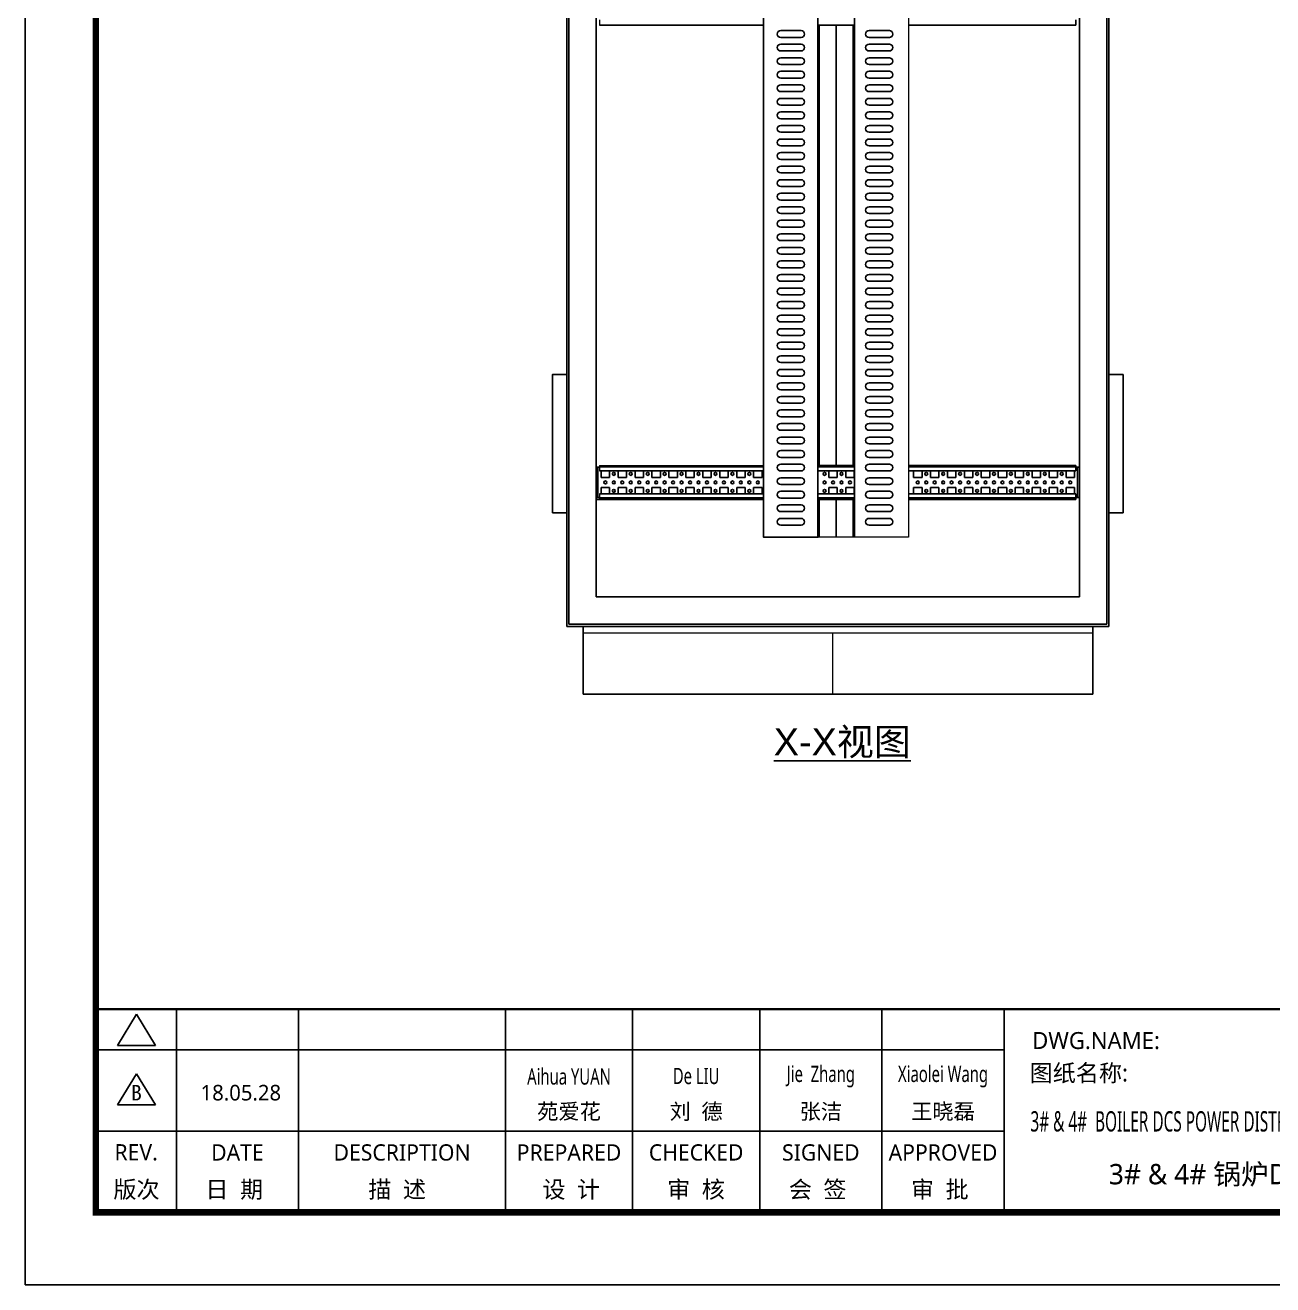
# Model space of a CAD drawing. Extents: x 81437 to 204847, y -54769 to -29444.
# Drawn here: x 86375 to 88216, y -50219 to -48359 of the extents above; entities that cross this region are included whole.
import ezdxf
from ezdxf.enums import TextEntityAlignment as Align

# ---------------------------------------------------------------- set-up
doc = ezdxf.new("R2010")
doc.units = 0
doc.header["$LTSCALE"] = 100
doc.header["$MEASUREMENT"] = 0
for name, color, linetype in [('CLOUD_LAYER', 6, 'Continuous'), ('PANEL', 7, 'Continuous'), ('t', 1, 'Continuous'), ('TEXT', 7, 'Continuous')]:
    doc.layers.add(name, color=color, linetype=linetype)
doc.layers.add('细实线', color=7, linetype='Continuous', lineweight=20)
doc.styles.add('HZ', font='arial.ttf', dxfattribs={"width": 0.7})
doc.styles.get("Standard").update_dxf_attribs({"font": ''})
doc.styles.add('微软雅黑', font='')
doc.styles.get('Standard').set_extended_font_data('SimSun')
doc.styles.get('微软雅黑').set_extended_font_data('Microsoft YaHei')

# ---------------------------------------------------------------- blocks, each defined once
blk = doc.blocks.new('图框')
at = {"color": 7}
for p, q in [((-6.2, -2970.4), (1334, -2970.4)), ((-6.2, -3090.4), (1334, -3090.4))]:
    blk.add_line(p, q, dxfattribs=at)
at = {"color": 7, "const_width": 3}
blk.add_lwpolyline([(4109.5, -2910.4), (-6.2, -2910.4)], dxfattribs=at)
at = {"layer": 't', "color": 7}
for p, q in [((25.8, -2963.9), (53.7, -2918)), ((81.7, -2963.9), (53.7, -2918)), ((25.8, -2963.9), (81.7, -2963.9)), ((25.8, -3051.8), (53.7, -3006)), ((81.7, -3051.8), (53.7, -3006)), ((25.8, -3051.8), (81.7, -3051.8))]:
    blk.add_line(p, q, dxfattribs=at)
at = {"layer": 't', "color": 7, "const_width": 9.62}
blk.add_lwpolyline([(4109.5, -3210.4), (4109.5, -58.9), (-6.2, -58.9), (-6.2, -3210.4)], close=True, dxfattribs=at)
at = {"layer": 't', "color": 7, "const_width": 2.4}
for points in [[(112.6, -2911.6), (112.6, -3210.4)], [(292.9, -2911.6), (292.9, -3210.4)], [(598.2, -2911.6), (598.2, -3215.3)], [(785.8, -2911.6), (785.8, -3215.3)], [(973.4, -2911.6), (973.4, -3215.3)], [(1153.7, -2911.6), (1153.7, -3215.3)], [(1334, -2911.6), (1334, -3215.3)]]:
    blk.add_lwpolyline(points, dxfattribs=at)
at = {"color": 7, "style": '微软雅黑', "flags": 8}
for tag, p, height in [('DWG.NAME:', (1375.5, -2969.2), 25), ('DWG.NO.:', (3122, -3089.3), 24), ('图纸编号', (3309.2, -3111.3), 24), ('FILENO.:', (3122.5, -3165), 24), ('文档号', (3311.6, -3183), 24)]:
    blk.add_attdef(tag, p, '', height=height, dxfattribs=at)
at = {"color": 7, "style": '微软雅黑', "width": 0.8, "flags": 8}
for tag, p, height in [('PROJECTNAME:', (3119.3, -2971.7), 24), ('PROJECT_NAME', (3324.7, -2969.2), 25)]:
    blk.add_attdef(tag, p, '', height=height, dxfattribs=at)
at = {"color": 7, "style": '微软雅黑', "flags": 8}
for tag, p in [('图纸名称:', (1371.6, -3024.8)), ('项目名称', (3272.9, -3045.6))]:
    blk.add_attdef(tag, text='', height=25, dxfattribs=at).set_placement(p, align=Align.BOTTOM_LEFT)
for tag, height, width, p in [('RENLIU', 24, 0.7, (692, -3009.2)), ('SHUFENWANG', 24, 0.7, (879.6, -3009.2)), ('FANGHOU', 24, 0.7, (1063.6, -3009.2)), ('DANDANLI', 24, 0.7, (1243.9, -3009.2)), ('#10STATIONONTROLCABINETCOVER', 30, 0.6, (1771.7, -3076)), ('HANGZHOUHOLLYSYSAUTOMATIONCO.,LTD.', 24, 0.7, (2763.9, -3104.6))]:
    blk.add_attdef(tag, text='', height=height, dxfattribs=dict(at, width=width)).set_placement(p, align=Align.MIDDLE)
at = {"color": 7, "flags": 8}
blk.add_attdef('A', text='', height=23, dxfattribs=at).set_placement((53.7, -3033.7), align=Align.MIDDLE)
at = {"color": 7, "style": '微软雅黑', "flags": 8}
for tag, height, p in [('设计时间', 23, (207.7, -3033.7)), ('刘仁', 23, (692, -3061.1)), ('王姝芬', 23, (879.6, -3061.1)), ('侯方', 23, (1063.6, -3061.1)), ('李丹丹', 23, (1243.9, -3061.1)), ('PAGEXOFX', 24, (3947.6, -3097.9)), ('REV.', 24, (53.2, -3121.9)), ('DATE', 24, (202.7, -3121.9)), ('DESCRIPTION', 24, (445.6, -3121.9)), ('PREPARED', 24, (692, -3121.9)), ('CHECKED', 24, (879.6, -3121.9)), ('SIGNED', 24, (1063.6, -3121.9)), ('APPROVED', 24, (1243.9, -3121.9)), ('图纸名称', 30, (1771.7, -3153.6)), ('第几页共几页', 24, (3947.6, -3172.9))]:
    blk.add_attdef(tag, text='', height=height, dxfattribs=at).set_placement(p, align=Align.MIDDLE)
at = {"layer": 't', "color": 7, "style": '微软雅黑'}
for s, p in [('版次', (53.7, -3176.5)), ('日  期', (198, -3176.5)), ('描  述', (438.3, -3176.5)), ('设  计', (695.3, -3176.5)), ('审  核', (879.4, -3176.5)), ('会  签', (1058.9, -3176.5)), ('审  批', (1239.1, -3176.5))]:
    blk.add_text(s, height=25, dxfattribs=at).set_placement(p, align=Align.MIDDLE_CENTER)

msp = doc.modelspace()

# ---------------------------------------------------------------- linework, layer by layer
at = {"color": 7, "linetype": 'Continuous'}
for p, q in [((87598.4, -49115.2), (87598.4, -47370.2)), ((87464.4, -48359.2), (87222.3, -48359.2)), ((87544.4, -48359.2), (87598.4, -48359.2)), ((87546.4, -49009.2), (87546.4, -48359.2)), ((87571.4, -49009.2), (87571.4, -48359.2)), ((87596.4, -48359.2), (87596.4, -49009.2)), ((87678.4, -48359.2), (87746.3, -48359.2)), ((87746.3, -48359.2), (87925.3, -48359.2)), ((87925.3, -48359.2), (87925.3, -48351.2)), ((87519.6, -48367.3), (87489.6, -48367.3)), ((87489.6, -48377.3), (87519.6, -48377.3)), ((87544.4, -49068.2), (87544.4, -48368.2)), ((87619.9, -48367.3), (87649.9, -48367.3)), ((87649.9, -48377.3), (87619.9, -48377.3)), ((87519.6, -48387.3), (87489.6, -48387.3)), ((87489.6, -48397.3), (87519.6, -48397.3)), ((87619.9, -48387.3), (87649.9, -48387.3)), ((87649.9, -48397.3), (87619.9, -48397.3)), ((87519.6, -48407.3), (87489.6, -48407.3)), ((87489.6, -48417.3), (87519.6, -48417.3)), ((87571.4, -49009.2), (87571.4, -48415.2)), ((87619.9, -48407.3), (87649.9, -48407.3)), ((87649.9, -48417.3), (87619.9, -48417.3)), ((87519.6, -48427.3), (87489.6, -48427.3)), ((87489.6, -48437.3), (87519.6, -48437.3)), ((87619.9, -48427.3), (87649.9, -48427.3)), ((87649.9, -48437.3), (87619.9, -48437.3)), ((87519.6, -48447.3), (87489.6, -48447.3)), ((87489.6, -48457.3), (87519.6, -48457.3)), ((87619.9, -48447.3), (87649.9, -48447.3)), ((87649.9, -48457.3), (87619.9, -48457.3)), ((87519.6, -48467.3), (87489.6, -48467.3)), ((87619.9, -48467.3), (87649.9, -48467.3)), ((87489.6, -48477.3), (87519.6, -48477.3)), ((87519.6, -48487.3), (87489.6, -48487.3)), ((87649.9, -48477.3), (87619.9, -48477.3)), ((87619.9, -48487.3), (87649.9, -48487.3)), ((87489.6, -48497.3), (87519.6, -48497.3)), ((87519.6, -48507.3), (87489.6, -48507.3)), ((87649.9, -48497.3), (87619.9, -48497.3)), ((87619.9, -48507.3), (87649.9, -48507.3)), ((87489.6, -48517.3), (87519.6, -48517.3)), ((87519.6, -48527.3), (87489.6, -48527.3)), ((87649.9, -48517.3), (87619.9, -48517.3)), ((87619.9, -48527.3), (87649.9, -48527.3)), ((87489.6, -48537.3), (87519.6, -48537.3)), ((87519.6, -48547.3), (87489.6, -48547.3)), ((87649.9, -48537.3), (87619.9, -48537.3)), ((87619.9, -48547.3), (87649.9, -48547.3)), ((87489.6, -48557.3), (87519.6, -48557.3)), ((87519.6, -48567.3), (87489.6, -48567.3)), ((87649.9, -48557.3), (87619.9, -48557.3)), ((87619.9, -48567.3), (87649.9, -48567.3)), ((87489.6, -48577.3), (87519.6, -48577.3)), ((87519.6, -48587.3), (87489.6, -48587.3)), ((87649.9, -48577.3), (87619.9, -48577.3)), ((87619.9, -48587.3), (87649.9, -48587.3)), ((87489.6, -48597.3), (87519.6, -48597.3)), ((87649.9, -48597.3), (87619.9, -48597.3)), ((87519.6, -48607.3), (87489.6, -48607.3)), ((87489.6, -48617.3), (87519.6, -48617.3)), ((87619.9, -48607.3), (87649.9, -48607.3)), ((87649.9, -48617.3), (87619.9, -48617.3)), ((87519.6, -48627.3), (87489.6, -48627.3)), ((87489.6, -48637.3), (87519.6, -48637.3)), ((87619.9, -48627.3), (87649.9, -48627.3)), ((87649.9, -48637.3), (87619.9, -48637.3)), ((87519.6, -48647.3), (87489.6, -48647.3)), ((87489.6, -48657.3), (87519.6, -48657.3)), ((87619.9, -48647.3), (87649.9, -48647.3)), ((87649.9, -48657.3), (87619.9, -48657.3)), ((87519.6, -48667.3), (87489.6, -48667.3)), ((87489.6, -48677.3), (87519.6, -48677.3)), ((87619.9, -48667.3), (87649.9, -48667.3)), ((87649.9, -48677.3), (87619.9, -48677.3)), ((87519.6, -48687.3), (87489.6, -48687.3)), ((87489.6, -48697.3), (87519.6, -48697.3)), ((87619.9, -48687.3), (87649.9, -48687.3)), ((87649.9, -48697.3), (87619.9, -48697.3)), ((87519.6, -48707.3), (87489.6, -48707.3)), ((87489.6, -48717.3), (87519.6, -48717.3)), ((87619.9, -48707.3), (87649.9, -48707.3)), ((87649.9, -48717.3), (87619.9, -48717.3)), ((87519.6, -48727.3), (87489.6, -48727.3)), ((87619.9, -48727.3), (87649.9, -48727.3)), ((87489.6, -48737.3), (87519.6, -48737.3)), ((87519.6, -48747.3), (87489.6, -48747.3)), ((87649.9, -48737.3), (87619.9, -48737.3)), ((87619.9, -48747.3), (87649.9, -48747.3)), ((87489.6, -48757.3), (87519.6, -48757.3)), ((87519.6, -48767.3), (87489.6, -48767.3)), ((87649.9, -48757.3), (87619.9, -48757.3)), ((87619.9, -48767.3), (87649.9, -48767.3)), ((87489.6, -48777.3), (87519.6, -48777.3)), ((87519.6, -48787.3), (87489.6, -48787.3)), ((87649.9, -48777.3), (87619.9, -48777.3)), ((87619.9, -48787.3), (87649.9, -48787.3)), ((87489.6, -48797.3), (87519.6, -48797.3)), ((87519.6, -48807.3), (87489.6, -48807.3)), ((87649.9, -48797.3), (87619.9, -48797.3)), ((87619.9, -48807.3), (87649.9, -48807.3)), ((87489.6, -48817.3), (87519.6, -48817.3)), ((87519.6, -48827.3), (87489.6, -48827.3)), ((87649.9, -48817.3), (87619.9, -48817.3)), ((87619.9, -48827.3), (87649.9, -48827.3)), ((87489.6, -48837.3), (87519.6, -48837.3)), ((87519.6, -48847.3), (87489.6, -48847.3)), ((87649.9, -48837.3), (87619.9, -48837.3)), ((87619.9, -48847.3), (87649.9, -48847.3)), ((87489.6, -48857.3), (87519.6, -48857.3)), ((87649.9, -48857.3), (87619.9, -48857.3)), ((87519.6, -48867.3), (87489.6, -48867.3)), ((87489.6, -48877.3), (87519.6, -48877.3)), ((87619.9, -48867.3), (87649.9, -48867.3)), ((87649.9, -48877.3), (87619.9, -48877.3)), ((87519.6, -48887.3), (87489.6, -48887.3)), ((87489.6, -48897.3), (87519.6, -48897.3)), ((87619.9, -48887.3), (87649.9, -48887.3)), ((87649.9, -48897.3), (87619.9, -48897.3)), ((87519.6, -48907.3), (87489.6, -48907.3)), ((87489.6, -48917.3), (87519.6, -48917.3)), ((87619.9, -48907.3), (87649.9, -48907.3)), ((87649.9, -48917.3), (87619.9, -48917.3)), ((87519.6, -48927.3), (87489.6, -48927.3)), ((87489.6, -48937.3), (87519.6, -48937.3)), ((87619.9, -48927.3), (87649.9, -48927.3)), ((87649.9, -48937.3), (87619.9, -48937.3)), ((87519.6, -48947.3), (87489.6, -48947.3)), ((87489.6, -48957.3), (87519.6, -48957.3)), ((87619.9, -48947.3), (87649.9, -48947.3)), ((87649.9, -48957.3), (87619.9, -48957.3)), ((87519.6, -48967.3), (87489.6, -48967.3)), ((87489.6, -48977.3), (87519.6, -48977.3)), ((87619.9, -48967.3), (87649.9, -48967.3)), ((87649.9, -48977.3), (87619.9, -48977.3)), ((87519.6, -48987.3), (87489.6, -48987.3)), ((87619.9, -48987.3), (87649.9, -48987.3)), ((87217.3, -49011.7), (87222.3, -49011.7)), ((87219.8, -49056.7), (87219.8, -49011.7)), ((87464.4, -49011.2), (87222.3, -49011.2)), ((87489.6, -48997.3), (87519.6, -48997.3)), ((87519.6, -49007.3), (87489.6, -49007.3)), ((87544.4, -49009.2), (87598.4, -49009.2)), ((87544.4, -49011.2), (87598.4, -49011.2)), ((87649.9, -48997.3), (87619.9, -48997.3)), ((87619.9, -49007.3), (87649.9, -49007.3)), ((87678.4, -49009.2), (87746.3, -49009.2)), ((87678.4, -49011.2), (87746.3, -49011.2)), ((87746.3, -49009.2), (87925.3, -49009.2)), ((87746.3, -49011.2), (87925.3, -49011.2)), ((87925.3, -49017.2), (87925.3, -49009.2)), ((87930.3, -49011.7), (87925.3, -49011.7)), ((87927.8, -49056.7), (87927.8, -49011.7)), ((87222.3, -49017.2), (87464.4, -49017.2)), ((87224.6, -49027), (87224.6, -49017.2)), ((87237.1, -49027), (87224.6, -49027)), ((87237.1, -49017.2), (87237.1, -49027)), ((87249.6, -49027), (87249.6, -49017.2)), ((87262.1, -49027), (87249.6, -49027)), ((87262.1, -49017.2), (87262.1, -49027)), ((87274.6, -49027), (87274.6, -49017.2)), ((87287.1, -49027), (87274.6, -49027)), ((87287.1, -49017.2), (87287.1, -49027)), ((87299.6, -49027), (87299.6, -49017.2)), ((87312.1, -49027), (87299.6, -49027)), ((87312.1, -49017.2), (87312.1, -49027)), ((87324.6, -49027), (87324.6, -49017.2)), ((87337.1, -49027), (87324.6, -49027)), ((87337.1, -49017.2), (87337.1, -49027)), ((87349.6, -49027), (87349.6, -49017.2)), ((87362.1, -49027), (87349.6, -49027)), ((87362.1, -49017.2), (87362.1, -49027)), ((87374.6, -49027), (87374.6, -49017.2)), ((87387.1, -49027), (87374.6, -49027)), ((87387.1, -49017.2), (87387.1, -49027)), ((87399.6, -49027), (87399.6, -49017.2)), ((87412.1, -49027), (87399.6, -49027)), ((87412.1, -49017.2), (87412.1, -49027)), ((87424.6, -49027), (87424.6, -49017.2)), ((87437.1, -49027), (87424.6, -49027)), ((87437.1, -49017.2), (87437.1, -49027)), ((87449.6, -49027), (87449.6, -49017.2)), ((87462.1, -49027), (87449.6, -49027)), ((87462.1, -49017.2), (87462.1, -49027)), ((87489.6, -49017.3), (87519.6, -49017.3)), ((87519.6, -49027.3), (87489.6, -49027.3)), ((87598.4, -49017.2), (87544.4, -49017.2)), ((87560.6, -49017.2), (87560.6, -49027)), ((87560.6, -49027), (87573.1, -49027)), ((87573.1, -49027), (87573.1, -49017.2)), ((87585.6, -49017.2), (87585.6, -49027)), ((87585.6, -49027), (87598.1, -49027)), ((87598.1, -49027), (87598.1, -49017.2)), ((87649.9, -49017.3), (87619.9, -49017.3)), ((87619.9, -49027.3), (87649.9, -49027.3)), ((87746.3, -49017.2), (87678.4, -49017.2)), ((87685.6, -49017.2), (87685.6, -49027)), ((87685.6, -49027), (87698.1, -49027)), ((87698.1, -49027), (87698.1, -49017.2)), ((87710.6, -49017.2), (87710.6, -49027)), ((87710.6, -49027), (87723.1, -49027)), ((87723.1, -49027), (87723.1, -49017.2)), ((87735.6, -49017.2), (87735.6, -49027)), ((87735.6, -49027), (87748.1, -49027)), ((87925.3, -49017.2), (87746.3, -49017.2)), ((87748.1, -49027), (87748.1, -49017.2)), ((87756.3, -49033.5), (87756.3, -49035)), ((87760.6, -49017.2), (87760.6, -49027)), ((87760.6, -49027), (87773.1, -49027)), ((87773.1, -49027), (87773.1, -49017.2)), ((87785.6, -49017.2), (87785.6, -49027)), ((87785.6, -49027), (87798.1, -49027)), ((87798.1, -49027), (87798.1, -49017.2)), ((87810.6, -49017.2), (87810.6, -49027)), ((87810.6, -49027), (87823.1, -49027)), ((87823.1, -49027), (87823.1, -49017.2)), ((87835.6, -49017.2), (87835.6, -49027)), ((87835.6, -49027), (87848.1, -49027)), ((87848.1, -49027), (87848.1, -49017.2)), ((87860.6, -49017.2), (87860.6, -49027)), ((87860.6, -49027), (87873.1, -49027)), ((87873.1, -49027), (87873.1, -49017.2)), ((87885.6, -49017.2), (87885.6, -49027)), ((87885.6, -49027), (87898.1, -49027)), ((87898.1, -49027), (87898.1, -49017.2)), ((87910.6, -49017.2), (87910.6, -49027)), ((87910.6, -49027), (87923.1, -49027)), ((87923.1, -49027), (87923.1, -49017.2)), ((87222.3, -49051.2), (87464.4, -49051.2)), ((87224.6, -49041.5), (87237.1, -49041.5)), ((87224.6, -49051.2), (87224.6, -49041.5)), ((87237.1, -49041.5), (87237.1, -49051.2)), ((87249.6, -49041.5), (87262.1, -49041.5)), ((87249.6, -49051.2), (87249.6, -49041.5)), ((87262.1, -49041.5), (87262.1, -49051.2)), ((87274.6, -49041.5), (87287.1, -49041.5)), ((87274.6, -49051.2), (87274.6, -49041.5)), ((87287.1, -49041.5), (87287.1, -49051.2)), ((87299.6, -49041.5), (87312.1, -49041.5)), ((87299.6, -49051.2), (87299.6, -49041.5)), ((87312.1, -49041.5), (87312.1, -49051.2)), ((87324.6, -49041.5), (87337.1, -49041.5)), ((87324.6, -49051.2), (87324.6, -49041.5)), ((87337.1, -49041.5), (87337.1, -49051.2)), ((87349.6, -49041.5), (87362.1, -49041.5)), ((87349.6, -49051.2), (87349.6, -49041.5)), ((87362.1, -49041.5), (87362.1, -49051.2)), ((87374.6, -49041.5), (87387.1, -49041.5)), ((87374.6, -49051.2), (87374.6, -49041.5)), ((87387.1, -49041.5), (87387.1, -49051.2)), ((87399.6, -49041.5), (87412.1, -49041.5)), ((87399.6, -49051.2), (87399.6, -49041.5)), ((87412.1, -49041.5), (87412.1, -49051.2)), ((87424.6, -49041.5), (87437.1, -49041.5)), ((87424.6, -49051.2), (87424.6, -49041.5)), ((87437.1, -49041.5), (87437.1, -49051.2)), ((87449.6, -49041.5), (87462.1, -49041.5)), ((87449.6, -49051.2), (87449.6, -49041.5)), ((87462.1, -49041.5), (87462.1, -49051.2)), ((87489.6, -49037.3), (87519.6, -49037.3)), ((87519.6, -49047.3), (87489.6, -49047.3)), ((87598.4, -49051.2), (87544.4, -49051.2)), ((87573.1, -49041.5), (87560.6, -49041.5)), ((87560.6, -49041.5), (87560.6, -49051.2)), ((87573.1, -49051.2), (87573.1, -49041.5)), ((87598.1, -49041.5), (87585.6, -49041.5)), ((87585.6, -49041.5), (87585.6, -49051.2)), ((87598.1, -49051.2), (87598.1, -49041.5)), ((87649.9, -49037.3), (87619.9, -49037.3)), ((87619.9, -49047.3), (87649.9, -49047.3)), ((87746.3, -49051.2), (87678.4, -49051.2)), ((87698.1, -49041.5), (87685.6, -49041.5)), ((87685.6, -49041.5), (87685.6, -49051.2)), ((87698.1, -49051.2), (87698.1, -49041.5)), ((87723.1, -49041.5), (87710.6, -49041.5)), ((87710.6, -49041.5), (87710.6, -49051.2)), ((87723.1, -49051.2), (87723.1, -49041.5)), ((87748.1, -49041.5), (87735.6, -49041.5)), ((87735.6, -49041.5), (87735.6, -49051.2)), ((87925.3, -49051.2), (87746.3, -49051.2)), ((87748.1, -49051.2), (87748.1, -49041.5)), ((87753.5, -49036.2), (87755.1, -49036.2)), ((87773.1, -49041.5), (87760.6, -49041.5)), ((87760.6, -49041.5), (87760.6, -49051.2)), ((87773.1, -49051.2), (87773.1, -49041.5)), ((87798.1, -49041.5), (87785.6, -49041.5)), ((87785.6, -49041.5), (87785.6, -49051.2)), ((87798.1, -49051.2), (87798.1, -49041.5)), ((87823.1, -49041.5), (87810.6, -49041.5)), ((87810.6, -49041.5), (87810.6, -49051.2)), ((87823.1, -49051.2), (87823.1, -49041.5)), ((87848.1, -49041.5), (87835.6, -49041.5)), ((87835.6, -49041.5), (87835.6, -49051.2)), ((87848.1, -49051.2), (87848.1, -49041.5)), ((87873.1, -49041.5), (87860.6, -49041.5)), ((87860.6, -49041.5), (87860.6, -49051.2)), ((87873.1, -49051.2), (87873.1, -49041.5)), ((87898.1, -49041.5), (87885.6, -49041.5)), ((87885.6, -49041.5), (87885.6, -49051.2)), ((87898.1, -49051.2), (87898.1, -49041.5)), ((87923.1, -49041.5), (87910.6, -49041.5)), ((87910.6, -49041.5), (87910.6, -49051.2)), ((87923.1, -49051.2), (87923.1, -49041.5)), ((87925.3, -49059.2), (87925.3, -49051.2)), ((87222.3, -49056.7), (87217.3, -49056.7)), ((87217.3, -49059.2), (87464.4, -49059.2)), ((87464.4, -49057.2), (87222.3, -49057.2)), ((87464.4, -49059.2), (87222.3, -49059.2)), ((87489.6, -49057.3), (87519.6, -49057.3)), ((87519.6, -49067.3), (87489.6, -49067.3)), ((87544.4, -49057.2), (87598.4, -49057.2)), ((87544.4, -49059.2), (87598.4, -49059.2)), ((87546.4, -49115.2), (87546.4, -49059.3)), ((87571.4, -49115.2), (87571.4, -49059.2)), ((87596.4, -49059.4), (87596.4, -49115.2)), ((87649.9, -49057.3), (87619.9, -49057.3)), ((87619.9, -49067.3), (87649.9, -49067.3)), ((87678.4, -49057.2), (87746.3, -49057.2)), ((87678.4, -49059.2), (87746.3, -49059.2)), ((87746.3, -49057.2), (87925.3, -49057.2)), ((87746.3, -49059.2), (87925.3, -49059.2)), ((87925.3, -49056.7), (87930.3, -49056.7)), ((87489.6, -49077.3), (87519.6, -49077.3)), ((87519.6, -49087.3), (87489.6, -49087.3)), ((87649.9, -49077.3), (87619.9, -49077.3)), ((87619.9, -49087.3), (87649.9, -49087.3)), ((87489.6, -49097.3), (87519.6, -49097.3)), ((87649.9, -49097.3), (87619.9, -49097.3))]:
    msp.add_line(p, q, dxfattribs=at)
msp.add_line((87930.3, -49030.2), (87930.3, -48854.7))
at = {"color": 7}
msp.add_line((87198.3, -49346.7), (87950.3, -49346.7), dxfattribs=at)
at = {"color": 1}
msp.add_lwpolyline([(86374.7, -46788.4), (90703, -46788.4), (90703, -50218.7), (86374.7, -50218.7)], close=True, dxfattribs=at)
at = {"color": 7}
msp.add_lwpolyline([(87464.4, -47315.2), (87544.4, -47315.2), (87544.4, -49115.2), (87464.4, -49115.2)], close=True, dxfattribs=at)
at = {"color": 7, "linetype": 'Continuous'}
for centre in [(87230.8, -49034.2), (87243.3, -49021.7), (87243.3, -49021.7), (87243.3, -49034.2), (87243.3, -49034.2), (87255.8, -49034.2), (87268.3, -49021.7), (87268.3, -49021.7), (87268.3, -49034.2), (87268.3, -49034.2), (87280.8, -49034.2), (87293.3, -49021.7), (87293.3, -49021.7), (87293.3, -49034.2), (87293.3, -49034.2), (87305.8, -49034.2), (87318.3, -49021.7), (87318.3, -49021.7), (87318.3, -49034.2), (87318.3, -49034.2), (87330.8, -49034.2), (87343.3, -49021.7), (87343.3, -49021.7), (87343.3, -49034.2), (87343.3, -49034.2), (87355.8, -49034.2), (87368.3, -49021.7), (87368.3, -49021.7), (87368.3, -49034.2), (87368.3, -49034.2), (87380.8, -49034.2), (87393.3, -49021.7), (87393.3, -49021.7), (87393.3, -49034.2), (87393.3, -49034.2), (87405.8, -49034.2), (87418.3, -49021.7), (87418.3, -49021.7), (87418.3, -49034.2), (87418.3, -49034.2), (87430.8, -49034.2), (87443.3, -49021.7), (87443.3, -49021.7), (87443.3, -49034.2), (87443.3, -49034.2), (87455.8, -49034.2), (87554.3, -49021.7), (87554.3, -49034.2), (87566.8, -49034.2), (87579.3, -49021.7), (87579.3, -49034.2), (87591.8, -49034.2), (87691.8, -49034.2), (87704.3, -49021.7), (87704.3, -49021.7), (87704.3, -49034.2), (87704.3, -49034.2), (87716.8, -49034.2), (87729.3, -49021.7), (87729.3, -49021.7), (87729.3, -49034.2), (87729.3, -49034.2), (87741.8, -49034.2), (87754.3, -49021.7), (87754.3, -49034.2), (87766.8, -49034.2), (87779.3, -49021.7), (87779.3, -49034.2), (87791.8, -49034.2), (87804.3, -49021.7), (87804.3, -49034.2), (87816.8, -49034.2), (87829.3, -49021.7), (87829.3, -49034.2), (87841.8, -49034.2), (87854.3, -49021.7), (87854.3, -49034.2), (87866.8, -49034.2), (87879.3, -49021.7), (87879.3, -49034.2), (87891.8, -49034.2), (87904.3, -49021.7), (87904.3, -49034.2), (87916.8, -49034.2), (87243.3, -49046.7), (87243.3, -49046.7), (87268.3, -49046.7), (87268.3, -49046.7), (87293.3, -49046.7), (87293.3, -49046.7), (87318.3, -49046.7), (87318.3, -49046.7), (87343.3, -49046.7), (87343.3, -49046.7), (87368.3, -49046.7), (87368.3, -49046.7), (87393.3, -49046.7), (87393.3, -49046.7), (87418.3, -49046.7), (87418.3, -49046.7), (87443.3, -49046.7), (87443.3, -49046.7), (87554.3, -49046.7), (87579.3, -49046.7), (87704.3, -49046.7), (87704.3, -49046.7), (87729.3, -49046.7), (87729.3, -49046.7), (87754.3, -49046.7), (87779.3, -49046.7), (87804.3, -49046.7), (87829.3, -49046.7), (87854.3, -49046.7), (87879.3, -49046.7), (87904.3, -49046.7)]:
    msp.add_circle(centre, 2.15, dxfattribs=at)
for centre, radius, start, end in [((87489.6, -48372.3), 5, 90, 270), ((87519.6, -48372.3), 5, 270, 90), ((87619.9, -48372.3), 5, 90, 270), ((87649.9, -48372.3), 5, 270, 90), ((87489.6, -48392.3), 5, 90, 270), ((87519.6, -48392.3), 5, 270, 90), ((87619.9, -48392.3), 5, 90, 270), ((87649.9, -48392.3), 5, 270, 90), ((87489.6, -48412.3), 5, 90, 270), ((87519.6, -48412.3), 5, 270, 90), ((87619.9, -48412.3), 5, 90, 270), ((87649.9, -48412.3), 5, 270, 90), ((87489.6, -48432.3), 5, 90, 270), ((87519.6, -48432.3), 5, 270, 90), ((87619.9, -48432.3), 5, 90, 270), ((87649.9, -48432.3), 5, 270, 90), ((87489.6, -48452.3), 5, 90, 270), ((87519.6, -48452.3), 5, 270, 90), ((87619.9, -48452.3), 5, 90, 270), ((87649.9, -48452.3), 5, 270, 90), ((87489.6, -48472.3), 5, 90, 270), ((87519.6, -48472.3), 5, 270, 90), ((87619.9, -48472.3), 5, 90, 270), ((87649.9, -48472.3), 5, 270, 90), ((87489.6, -48492.3), 5, 90, 270), ((87519.6, -48492.3), 5, 270, 90), ((87619.9, -48492.3), 5, 90, 270), ((87649.9, -48492.3), 5, 270, 90), ((87489.6, -48512.3), 5, 90, 270), ((87519.6, -48512.3), 5, 270, 90), ((87619.9, -48512.3), 5, 90, 270), ((87649.9, -48512.3), 5, 270, 90), ((87489.6, -48532.3), 5, 90, 270), ((87519.6, -48532.3), 5, 270, 90), ((87619.9, -48532.3), 5, 90, 270), ((87649.9, -48532.3), 5, 270, 90), ((87489.6, -48552.3), 5, 90, 270), ((87519.6, -48552.3), 5, 270, 90), ((87619.9, -48552.3), 5, 90, 270), ((87649.9, -48552.3), 5, 270, 90), ((87489.6, -48572.3), 5, 90, 270), ((87519.6, -48572.3), 5, 270, 90), ((87619.9, -48572.3), 5, 90, 270), ((87649.9, -48572.3), 5, 270, 90), ((87489.6, -48592.3), 5, 90, 270), ((87519.6, -48592.3), 5, 270, 90), ((87619.9, -48592.3), 5, 90, 270), ((87649.9, -48592.3), 5, 270, 90), ((87489.6, -48612.3), 5, 90, 270), ((87519.6, -48612.3), 5, 270, 90), ((87619.9, -48612.3), 5, 90, 270), ((87649.9, -48612.3), 5, 270, 90), ((87489.6, -48632.3), 5, 90, 270), ((87519.6, -48632.3), 5, 270, 90), ((87619.9, -48632.3), 5, 90, 270), ((87649.9, -48632.3), 5, 270, 90), ((87489.6, -48652.3), 5, 90, 270), ((87519.6, -48652.3), 5, 270, 90), ((87619.9, -48652.3), 5, 90, 270), ((87649.9, -48652.3), 5, 270, 90), ((87489.6, -48672.3), 5, 90, 270), ((87519.6, -48672.3), 5, 270, 90), ((87619.9, -48672.3), 5, 90, 270), ((87649.9, -48672.3), 5, 270, 90), ((87489.6, -48692.3), 5, 90, 270), ((87519.6, -48692.3), 5, 270, 90), ((87619.9, -48692.3), 5, 90, 270), ((87649.9, -48692.3), 5, 270, 90), ((87489.6, -48712.3), 5, 90, 270), ((87519.6, -48712.3), 5, 270, 90), ((87619.9, -48712.3), 5, 90, 270), ((87649.9, -48712.3), 5, 270, 90), ((87489.6, -48732.3), 5, 90, 270), ((87519.6, -48732.3), 5, 270, 90), ((87619.9, -48732.3), 5, 90, 270), ((87649.9, -48732.3), 5, 270, 90), ((87489.6, -48752.3), 5, 90, 270), ((87519.6, -48752.3), 5, 270, 90), ((87619.9, -48752.3), 5, 90, 270), ((87649.9, -48752.3), 5, 270, 90), ((87489.6, -48772.3), 5, 90, 270), ((87519.6, -48772.3), 5, 270, 90), ((87619.9, -48772.3), 5, 90, 270), ((87649.9, -48772.3), 5, 270, 90), ((87489.6, -48792.3), 5, 90, 270), ((87519.6, -48792.3), 5, 270, 90), ((87619.9, -48792.3), 5, 90, 270), ((87649.9, -48792.3), 5, 270, 90), ((87489.6, -48812.3), 5, 90, 270), ((87519.6, -48812.3), 5, 270, 90), ((87619.9, -48812.3), 5, 90, 270), ((87649.9, -48812.3), 5, 270, 90), ((87489.6, -48832.3), 5, 90, 270), ((87519.6, -48832.3), 5, 270, 90), ((87619.9, -48832.3), 5, 90, 270), ((87649.9, -48832.3), 5, 270, 90), ((87489.6, -48852.3), 5, 90, 270), ((87519.6, -48852.3), 5, 270, 90), ((87619.9, -48852.3), 5, 90, 270), ((87649.9, -48852.3), 5, 270, 90), ((87489.6, -48872.3), 5, 90, 270), ((87519.6, -48872.3), 5, 270, 90), ((87619.9, -48872.3), 5, 90, 270), ((87649.9, -48872.3), 5, 270, 90), ((87489.6, -48892.3), 5, 90, 270), ((87519.6, -48892.3), 5, 270, 90), ((87619.9, -48892.3), 5, 90, 270), ((87649.9, -48892.3), 5, 270, 90), ((87489.6, -48912.3), 5, 90, 270), ((87519.6, -48912.3), 5, 270, 90), ((87619.9, -48912.3), 5, 90, 270), ((87649.9, -48912.3), 5, 270, 90), ((87489.6, -48932.3), 5, 90, 270), ((87519.6, -48932.3), 5, 270, 90), ((87619.9, -48932.3), 5, 90, 270), ((87649.9, -48932.3), 5, 270, 90), ((87489.6, -48952.3), 5, 90, 270), ((87519.6, -48952.3), 5, 270, 90), ((87619.9, -48952.3), 5, 90, 270), ((87649.9, -48952.3), 5, 270, 90), ((87489.6, -48972.3), 5, 90, 270), ((87519.6, -48972.3), 5, 270, 90), ((87619.9, -48972.3), 5, 90, 270), ((87649.9, -48972.3), 5, 270, 90), ((87489.6, -48992.3), 5, 90, 270), ((87519.6, -48992.3), 5, 270, 90), ((87619.9, -48992.3), 5, 90, 270), ((87649.9, -48992.3), 5, 270, 90), ((87489.6, -49012.3), 5, 90, 270), ((87519.6, -49012.3), 5, 270, 90), ((87619.9, -49012.3), 5, 90, 270), ((87649.9, -49012.3), 5, 270, 90), ((87489.6, -49032.3), 5, 90, 270), ((87519.6, -49032.3), 5, 270, 90), ((87619.9, -49032.3), 5, 90, 270), ((87649.9, -49032.3), 5, 270, 90), ((87489.6, -49052.3), 5, 90, 270), ((87519.6, -49052.3), 5, 270, 90), ((87619.9, -49052.3), 5, 90, 270), ((87649.9, -49052.3), 5, 270, 90), ((87753.3, -49034.2), 2.15, 283.7035, 292.4051), ((87489.6, -49072.3), 5, 90, 270), ((87519.6, -49072.3), 5, 270, 90), ((87619.9, -49072.3), 5, 90, 270), ((87649.9, -49072.3), 5, 270, 90), ((87489.6, -49092.3), 5, 90, 270), ((87519.6, -49092.3), 5, 270, 90), ((87619.9, -49092.3), 5, 90, 270), ((87649.9, -49092.3), 5, 270, 90)]:
    msp.add_arc(centre, radius, start, end, dxfattribs=at)
at = {"layer": 'CLOUD_LAYER', "color": 7}
msp.add_line((87217.3, -49203.2), (87930.3, -49203.2), dxfattribs=at)
for points in [[(87152.7, -49079), (87173.8, -49079), (87173.8, -48875), (87152.7, -48875)], [(87973.8, -49079), (87994.9, -49079), (87994.9, -48875), (87973.8, -48875)]]:
    msp.add_lwpolyline(points, close=True, dxfattribs=at)
at = {"layer": 'PANEL', "color": 7}
for p, q in [((87173.8, -47246.7), (87173.8, -49246.7)), ((87973.8, -49246.7), (87973.8, -47246.7)), ((87176.8, -47249.7), (87176.8, -49243.7)), ((87970.8, -49243.7), (87970.8, -47249.7)), ((87217.3, -49203.2), (87217.3, -48067.7)), ((87930.3, -49203.2), (87930.3, -48067.7)), ((87930.3, -48095), (87930.3, -48486)), ((87217.3, -48498.7), (87217.3, -49203.2)), ((87173.8, -49246.7), (87973.8, -49246.7)), ((87176.8, -49243.7), (87970.8, -49243.7)), ((87198.3, -49346.7), (87198.3, -49246.7)), ((87950.3, -49346.7), (87950.3, -49246.7))]:
    msp.add_line(p, q, dxfattribs=at)
at = {"layer": '细实线'}
for p, q in [((87222.3, -48351.2), (87222.3, -48359.2)), ((87222.3, -49009.2), (87464.4, -49009.2)), ((87222.3, -49009.2), (87222.3, -49017.2)), ((87222.3, -49051.2), (87222.3, -49059.2)), ((87598.4, -49115.2), (87544.4, -49115.2)), ((87950.3, -49256.7), (87198.3, -49256.7)), ((87565.8, -49256.7), (87565.8, -49346.7))]:
    msp.add_line(p, q, dxfattribs=at)
msp.add_lwpolyline([(87598.4, -47315.2), (87678.4, -47315.2), (87678.4, -49115.2), (87598.4, -49115.2)], close=True, dxfattribs=at)

# ---------------------------------------------------------------- block references
at = {"color": 1}
ref = msp.add_blockref('图框', (86485.2, -46901.4), dxfattribs=at)
ref.add_attrib('图纸名称:', '图纸名称:', dxfattribs={"color": 7, "height": 25, "style": '微软雅黑', "flags": 8}).set_placement((87856.9, -49926.1), align=Align.BOTTOM_LEFT)
ref.add_attrib('#10STATIONONTROLCABINETCOVER', '3# & 4#  BOILER DCS POWER DISTRIBUTION CABINET SIDE VIEW DIAGRAM', dxfattribs={"color": 7, "height": 30, "style": '微软雅黑', "width": 0.58, "flags": 8}).set_placement((88256.9, -49977.4), align=Align.MIDDLE)
ref.add_attrib('DWG.NAME:', 'DWG.NAME:', (87860.7, -49870.6), dxfattribs={"color": 7, "height": 25, "style": '微软雅黑', "flags": 8})
ref.add_attrib('DANDANLI', 'Xiaolei Wang', dxfattribs={"color": 7, "height": 24, "style": '微软雅黑', "width": 0.7, "flags": 8}).set_placement((87729.1, -49910.6), align=Align.MIDDLE)
ref.add_attrib('FANGHOU', 'Jie  Zhang', dxfattribs={"color": 7, "height": 24, "style": '微软雅黑', "width": 0.7, "flags": 8}).set_placement((87548.8, -49910.6), align=Align.MIDDLE)
ref.add_attrib('SHUFENWANG', 'De LIU', dxfattribs={"color": 7, "height": 24, "style": '微软雅黑', "width": 0.7, "flags": 8}).set_placement((87364.8, -49910.6), align=Align.MIDDLE)
ref.add_attrib('RENLIU', 'Aihua YUAN', dxfattribs={"color": 7, "height": 24, "style": '微软雅黑', "width": 0.7, "flags": 8}).set_placement((87177.2, -49910.6), align=Align.MIDDLE)
ref.add_attrib('APPROVED', 'APPROVED', dxfattribs={"color": 7, "height": 24, "style": '微软雅黑'}).set_placement((87729.1, -50023.3), align=Align.MIDDLE)
ref.add_attrib('SIGNED', 'SIGNED', dxfattribs={"color": 7, "height": 24, "style": '微软雅黑'}).set_placement((87548.8, -50023.3), align=Align.MIDDLE)
ref.add_attrib('CHECKED', 'CHECKED', dxfattribs={"color": 7, "height": 24, "style": '微软雅黑'}).set_placement((87364.8, -50023.3), align=Align.MIDDLE)
ref.add_attrib('PREPARED', 'PREPARED', dxfattribs={"color": 7, "height": 24, "style": '微软雅黑'}).set_placement((87177.2, -50023.3), align=Align.MIDDLE)
ref.add_attrib('DESCRIPTION', 'DESCRIPTION', dxfattribs={"color": 7, "height": 24, "style": '微软雅黑'}).set_placement((86930.8, -50023.3), align=Align.MIDDLE)
ref.add_attrib('DATE', 'DATE', dxfattribs={"color": 7, "height": 24, "style": '微软雅黑', "flags": 8}).set_placement((86687.9, -50023.3), align=Align.MIDDLE)
ref.add_attrib('REV.', 'REV.', dxfattribs={"color": 7, "height": 24, "style": '微软雅黑', "flags": 8}).set_placement((86538.4, -50023.3), align=Align.MIDDLE)
ref.add_attrib('A', 'B', dxfattribs={"color": 7, "height": 23, "flags": 8}).set_placement((86538.9, -49935.1), align=Align.MIDDLE)
ref.add_attrib('设计时间', '18.05.28', dxfattribs={"color": 7, "height": 23, "style": '微软雅黑', "flags": 8}).set_placement((86692.9, -49935.1), align=Align.MIDDLE)
ref.add_attrib('李丹丹', '王晓磊', dxfattribs={"color": 7, "height": 23, "style": '微软雅黑', "flags": 8}).set_placement((87729.1, -49962.4), align=Align.MIDDLE)
ref.add_attrib('侯方', '张洁', dxfattribs={"color": 7, "height": 23, "style": '微软雅黑', "flags": 8}).set_placement((87548.8, -49962.4), align=Align.MIDDLE)
ref.add_attrib('王姝芬', '刘  德', dxfattribs={"color": 7, "height": 23, "style": '微软雅黑', "flags": 8}).set_placement((87364.8, -49962.4), align=Align.MIDDLE)
ref.add_attrib('刘仁', '苑爱花', dxfattribs={"color": 7, "height": 23, "style": '微软雅黑', "flags": 8}).set_placement((87177.2, -49962.4), align=Align.MIDDLE)
ref.add_attrib('图纸名称', '3# & 4# 锅炉DCS电源柜 侧视图', dxfattribs={"color": 7, "height": 30, "style": '微软雅黑', "flags": 8}).set_placement((88256.9, -50054.9), align=Align.MIDDLE)

# ---------------------------------------------------------------- texts
at = {"layer": 'TEXT', "color": 7, "style": 'HZ'}
msp.add_text('%%UX-X视图', height=40, dxfattribs=at).set_placement((87580.4, -49437.1), align=Align.CENTER)

doc.saveas('drawing.dxf')
